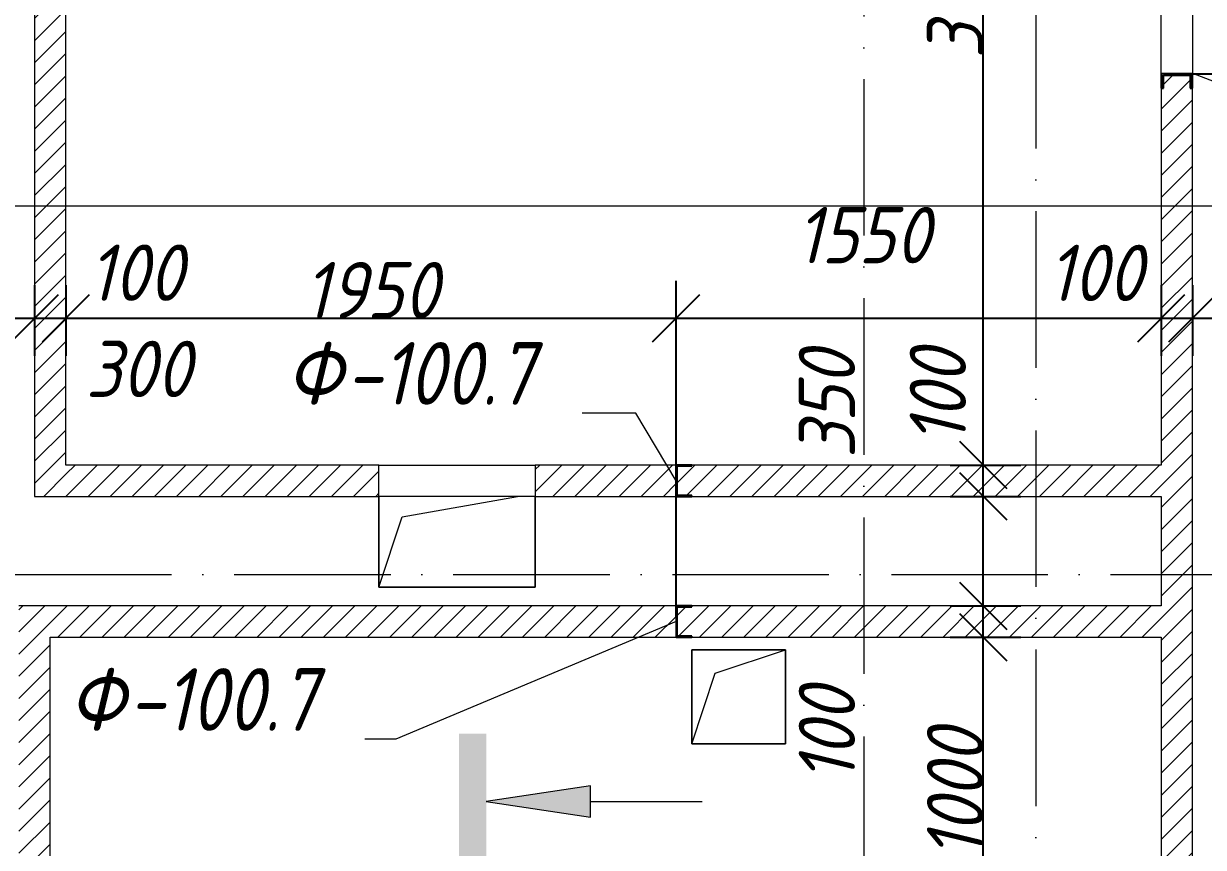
# Model space of a CAD drawing. Header units: millimetres. Extents: x -356862 to 418287, y 0 to 839748.
# Drawn here: x -132736 to -128966, y 625876 to 628508 of the extents above; entities that cross this region are included whole.
import ezdxf

# ---------------------------------------------------------------- set-up
doc = ezdxf.new("R2010")
doc.units = ezdxf.units.MM
doc.linetypes.add('50_200_ШТРИХ_1Т_ш5_п1_п1_', pattern=[700, 500, -100, 0, -100])
for name, color, linetype, lineweight in [('A-____-____-DIMS', 7, 'Continuous', 9), ('A-____-NOTE-TEXT', 7, 'Continuous', 9), ('A-____-NOTE-TEXT-1', 7, 'Continuous', 5), ('A-FLOR-____-OTLN', 7, 'Continuous', 9), ('A-GENM-____-IDEN', 7, 'Continuous', 9), ('A-GENM-____-MCUT', 7, 'Continuous', 25), ('A-GENM-____-OTLN', 7, 'Continuous', 9), ('A-GENM-____-OTLN-1', 7, 'Continuous', 25), ('A-WALL-FNSH-MCUT-1', 7, 'Continuous', 9), ('S-GRID-____-OTLN-1', 7, '50_200_ШТРИХ_1Т_ш5_п1_п1_', 9)]:
    doc.layers.add(name, color=color, linetype=linetype, lineweight=lineweight)
for name, color, linetype, lineweight, true_color in [('A-WALL-____-PATT-4', 9, 'Continuous', 9, 0x808080), ('G-____-____-SYMB-2', 7, 'Continuous', 9, 0x000000), ('I-WALL-____-OTLN-2', 7, 'Continuous', 9, 0x000000)]:
    doc.layers.add(name, color=color, linetype=linetype, lineweight=lineweight, true_color=true_color)
doc.styles.add('ISOCPEUR_I_10', font='isocpeui.ttf', dxfattribs={"width": 0.9, "height": 180})
doc.styles.add('ISOCPEUR_I_14', font='isocpeui.ttf', dxfattribs={"width": 0.9, "height": 180})
doc.styles.add('ISOCPEUR_I_2', font='isocpeui.ttf', dxfattribs={"width": 0.85, "height": 2.3})
doc.dimstyles.new('ISO-1_8_0_9К_СРЕДНИЙ_Кладочные_4', dxfattribs={"dimscale": 304.8, "dimtxt": 179.276612, "dimasz": 0.492126, "dimexe": 0.393701, "dimexo": 0, "dimgap": 0, "dimtad": 1, "dimdec": 3, "dimrnd": 0.001, "dimdsep": 46, "dimtxsty": 'ISOCPEUR_I_10', "dimblk1": 'OBLIQUE', "dimblk2": 'OBLIQUE', "dimsah": 1, "dimcen": 0.09, "dimdle": 0.393701, "dimazin": 0, "dimtfac": 1, "dimtdec": 4, "dimtix": 1, "dimtmove": 1, "dimatfit": 3, "dimfxl": 1, "dimtvp": 1, "dimtolj": 1, "dimtzin": 0, "dimarcsym": 2})
doc.dimstyles.new('ISO-1_8_0_9К_СРЕДНИЙ_Кладочные_5', dxfattribs={"dimscale": 304.8, "dimtxt": 179.276612, "dimasz": 0.492126, "dimexe": 0.393701, "dimexo": 0, "dimgap": 0, "dimtad": 1, "dimdec": 3, "dimrnd": 0.001, "dimdsep": 46, "dimtxsty": 'ISOCPEUR_I_10', "dimblk1": 'OBLIQUE', "dimblk2": 'OBLIQUE', "dimsah": 1, "dimcen": 0.09, "dimdle": 0.393701, "dimazin": 0, "dimtfac": 1, "dimtdec": 4, "dimtix": 1, "dimtmove": 2, "dimatfit": 3, "dimfxl": 1, "dimtvp": 1, "dimtolj": 1, "dimtzin": 0, "dimarcsym": 2})
doc.dimstyles.new('ISO-1_8_0_9К_СРЕДНИЙ_Кладочные_8', dxfattribs={"dimscale": 304.8, "dimtxt": 179.276612, "dimasz": 0.492126, "dimexe": 0.393701, "dimexo": 0, "dimgap": 0, "dimtad": 1, "dimdec": 3, "dimrnd": 0.001, "dimdsep": 46, "dimtxsty": 'ISOCPEUR_I_14', "dimblk1": 'OBLIQUE', "dimblk2": 'OBLIQUE', "dimsah": 1, "dimcen": 0.09, "dimdle": 0.393701, "dimazin": 0, "dimtfac": 1, "dimtdec": 4, "dimtix": 1, "dimtmove": 0, "dimatfit": 3, "dimfxl": 1, "dimtvp": 1, "dimtolj": 1, "dimtzin": 0, "dimarcsym": 2})
pattern_1 = [(45, (-175000.736, 544716.51), (-35.35534, 35.35534), [])]

# ---------------------------------------------------------------- blocks, each defined once
blk = doc.blocks.new('154_Фахверк_СКБ_Швеллер - Тип_100_4830-28143655-АР1_Кладочный план 1 этажа в осях 1-64_Ю-ЯЯ')
at = {"layer": 'A-GENM-____-MCUT'}
for p, q in [((175, 50), (125, 50)), ((125, 50), (125, -50)), ((128, 47), (175, 47)), ((128, -47), (128, 47)), ((175, 47), (175, 50)), ((125, -50), (175, -50)), ((175, -47), (128, -47)), ((175, -50), (175, -47))]:
    blk.add_line(p, q, dxfattribs=at)
blk = doc.blocks.new('154_Стойка_СКБ_Швеллер - СМ-2230_100-28218823-АР1_Кладочный план 1 этажа в осях 1-64_Ю-ЯЯ')
at = {"layer": 'A-GENM-____-MCUT'}
for p, q in [((171, 50), (125, 50)), ((125, 50), (125, -50)), ((129.5, 42.4), (171, 42.4)), ((129.5, -42.4), (129.5, 42.4)), ((171, 42.4), (171, 50)), ((125, -50), (171, -50)), ((171, -42.4), (129.5, -42.4)), ((171, -50), (171, -42.4))]:
    blk.add_line(p, q, dxfattribs=at)
blk = doc.blocks.new('AR_Отверстие прямоугольное _в плите_ - AR_Отверстие прямоугольное _в плите_-30459689-АР1_Кладочный план 1 этажа в осях 1-64_Ю-ЯЯ')
at = {"layer": 'A-GENM-____-OTLN'}
for p, q in [((150, 150), (-150, 150)), ((-150, 150), (-150, -150)), ((-75, 75), (150, 150)), ((150, -150), (150, 150)), ((-150, -150), (-75, 75)), ((-150, -150), (150, -150))]:
    blk.add_line(p, q, dxfattribs=at)
blk = doc.blocks.new('AR_Отверстие прямоугольное _в плите_ - AR_Отверстие прямоугольное _в плите_-30459267-АР1_Кладочный план 1 этажа в осях 1-64_Ю-ЯЯ')
at = {"layer": 'A-GENM-____-OTLN'}
for p, q in [((-250, 140), (-250, -150)), ((-175, 75), (193.3, 140)), ((250, -150), (250, 140)), ((-250, -150), (-175, 75)), ((-250, -150), (250, -150))]:
    blk.add_line(p, q, dxfattribs=at)
blk = doc.blocks.new('_Oblique')
at = {"color": 0, "linetype": 'ByBlock', "lineweight": -2}
blk.add_line((-0.5, -0.5), (0.5, 0.5), dxfattribs=at)
blk = doc.blocks.new('*D12873')
at = {"layer": 'A-____-____-DIMS', "color": 0, "lineweight": -2, "transparency": 16777216}
for p, q in [((-133000.7, 627672.2), (-133000.7, 627446.2)), ((-132700.7, 627672.2), (-132700.7, 627446.2)), ((-133120.7, 627566.2), (-132580.7, 627566.2))]:
    blk.add_line(p, q, dxfattribs=at)
at = {"layer": 'Defpoints', "color": 0, "transparency": 16777216}
for p in [(-133000.7, 627672.2), (-132700.7, 627672.2), (-132700.7, 627566.2)]:
    blk.add_point(p, dxfattribs=at)
at = {"layer": 'A-____-____-DIMS', "color": 0, "lineweight": -2, "transparency": 16777216, "xscale": 150, "yscale": 150, "zscale": 150, "rotation": 180}
blk.add_blockref('_Oblique', (-133000.7, 627566.2), dxfattribs=at)
at = {"layer": 'A-____-____-DIMS', "color": 0, "lineweight": -2, "transparency": 16777216, "xscale": 150, "yscale": 150, "zscale": 150}
blk.add_blockref('_Oblique', (-132700.7, 627566.2), dxfattribs=at)
at = {"layer": 'A-____-____-DIMS', "color": 0, "transparency": 16777216, "insert": (-132537.2, 627494.6), "char_height": 180, "width": 409.578, "attachment_point": 1, "line_spacing_factor": 1.149209, "style": 'ISOCPEUR_I_10'}
blk.add_mtext('\\A1;300', dxfattribs=at)
blk = doc.blocks.new('*D12874')
at = {"layer": 'A-____-____-DIMS', "color": 0, "lineweight": -2, "transparency": 16777216}
for p, q in [((-132700.7, 627672.2), (-132700.7, 627446.2)), ((-132600.7, 627672.2), (-132600.7, 627446.2)), ((-132820.7, 627566.2), (-132480.7, 627566.2))]:
    blk.add_line(p, q, dxfattribs=at)
at = {"layer": 'Defpoints', "color": 0, "transparency": 16777216}
for p in [(-132700.7, 627672.2), (-132600.7, 627672.2), (-132600.7, 627566.2)]:
    blk.add_point(p, dxfattribs=at)
at = {"layer": 'A-____-____-DIMS', "color": 0, "lineweight": -2, "transparency": 16777216, "xscale": 150, "yscale": 150, "zscale": 150, "rotation": 180}
blk.add_blockref('_Oblique', (-132700.7, 627566.2), dxfattribs=at)
at = {"layer": 'A-____-____-DIMS', "color": 0, "lineweight": -2, "transparency": 16777216, "xscale": 150, "yscale": 150, "zscale": 150}
blk.add_blockref('_Oblique', (-132600.7, 627566.2), dxfattribs=at)
at = {"layer": 'A-____-____-DIMS', "color": 0, "transparency": 16777216, "insert": (-132529, 627802), "char_height": 180, "width": 368.207, "attachment_point": 1, "line_spacing_factor": 1.149209, "style": 'ISOCPEUR_I_10'}
blk.add_mtext('\\A1;100', dxfattribs=at)
blk = doc.blocks.new('*D12875')
at = {"layer": 'A-____-____-DIMS', "color": 0, "lineweight": -2, "transparency": 16777216}
for p, q in [((-132600.7, 627672.2), (-132600.7, 627446.2)), ((-130650.7, 626610.6), (-130650.7, 627686.2)), ((-132720.7, 627566.2), (-130530.7, 627566.2))]:
    blk.add_line(p, q, dxfattribs=at)
at = {"layer": 'Defpoints', "color": 0, "transparency": 16777216}
for p in [(-132600.7, 627672.2), (-130650.7, 627566.2), (-130650.7, 626610.6)]:
    blk.add_point(p, dxfattribs=at)
at = {"layer": 'A-____-____-DIMS', "color": 0, "lineweight": -2, "transparency": 16777216, "xscale": 150, "yscale": 150, "zscale": 150, "rotation": 180}
blk.add_blockref('_Oblique', (-132600.7, 627566.2), dxfattribs=at)
at = {"layer": 'A-____-____-DIMS', "color": 0, "lineweight": -2, "transparency": 16777216, "xscale": 150, "yscale": 150, "zscale": 150}
blk.add_blockref('_Oblique', (-130650.7, 627566.2), dxfattribs=at)
at = {"layer": 'A-____-____-DIMS', "color": 0, "transparency": 16777216, "insert": (-131625.7, 627656.2), "char_height": 180, "width": 504.733, "attachment_point": 5, "style": 'ISOCPEUR_I_14'}
blk.add_mtext('\\A1;1950', dxfattribs=at)
blk = doc.blocks.new('*D12876')
at = {"layer": 'A-____-____-DIMS', "color": 0, "lineweight": -2, "transparency": 16777216}
for p, q in [((-130650.7, 626610.6), (-130650.7, 627686.2)), ((-129100.7, 627672.2), (-129100.7, 627446.2)), ((-130770.7, 627566.2), (-128980.7, 627566.2))]:
    blk.add_line(p, q, dxfattribs=at)
at = {"layer": 'Defpoints', "color": 0, "transparency": 16777216}
for p in [(-129100.7, 627672.2), (-129100.7, 627566.2), (-130650.7, 626610.6)]:
    blk.add_point(p, dxfattribs=at)
at = {"layer": 'A-____-____-DIMS', "color": 0, "lineweight": -2, "transparency": 16777216, "xscale": 150, "yscale": 150, "zscale": 150, "rotation": 180}
blk.add_blockref('_Oblique', (-130650.7, 627566.2), dxfattribs=at)
at = {"layer": 'A-____-____-DIMS', "color": 0, "lineweight": -2, "transparency": 16777216, "xscale": 150, "yscale": 150, "zscale": 150}
blk.add_blockref('_Oblique', (-129100.7, 627566.2), dxfattribs=at)
at = {"layer": 'A-____-____-DIMS', "color": 0, "transparency": 16777216, "insert": (-130267.7, 627922), "char_height": 180, "width": 504.733, "attachment_point": 1, "line_spacing_factor": 1.149209, "style": 'ISOCPEUR_I_10'}
blk.add_mtext('\\A1;1550', dxfattribs=at)
blk = doc.blocks.new('*D12877')
at = {"layer": 'A-____-____-DIMS', "color": 0, "lineweight": -2, "transparency": 16777216}
for p, q in [((-129100.7, 627672.2), (-129100.7, 627446.2)), ((-129000.7, 627672.2), (-129000.7, 627446.2)), ((-129220.7, 627566.2), (-128880.7, 627566.2))]:
    blk.add_line(p, q, dxfattribs=at)
at = {"layer": 'Defpoints', "color": 0, "transparency": 16777216}
for p in [(-129100.7, 627672.2), (-129000.7, 627672.2), (-129000.7, 627566.2)]:
    blk.add_point(p, dxfattribs=at)
at = {"layer": 'A-____-____-DIMS', "color": 0, "lineweight": -2, "transparency": 16777216, "xscale": 150, "yscale": 150, "zscale": 150, "rotation": 180}
blk.add_blockref('_Oblique', (-129100.7, 627566.2), dxfattribs=at)
at = {"layer": 'A-____-____-DIMS', "color": 0, "lineweight": -2, "transparency": 16777216, "xscale": 150, "yscale": 150, "zscale": 150}
blk.add_blockref('_Oblique', (-129000.7, 627566.2), dxfattribs=at)
at = {"layer": 'A-____-____-DIMS', "color": 0, "transparency": 16777216, "insert": (-129463.2, 627801.3), "char_height": 180, "width": 368.207, "attachment_point": 1, "line_spacing_factor": 1.149209, "style": 'ISOCPEUR_I_10'}
blk.add_mtext('\\A1;100', dxfattribs=at)
blk = doc.blocks.new('*D12878')
at = {"layer": 'A-____-____-DIMS', "color": 0, "lineweight": -2, "transparency": 16777216}
for p, q in [((-129000.7, 627672.2), (-129000.7, 627446.2)), ((-125050.7, 627672.2), (-125050.7, 627446.2)), ((-129120.7, 627566.2), (-124930.7, 627566.2))]:
    blk.add_line(p, q, dxfattribs=at)
at = {"layer": 'Defpoints', "color": 0, "transparency": 16777216}
for p in [(-129000.7, 627672.2), (-125050.7, 627672.2), (-125050.7, 627566.2)]:
    blk.add_point(p, dxfattribs=at)
at = {"layer": 'A-____-____-DIMS', "color": 0, "lineweight": -2, "transparency": 16777216, "xscale": 150, "yscale": 150, "zscale": 150, "rotation": 180}
blk.add_blockref('_Oblique', (-129000.7, 627566.2), dxfattribs=at)
at = {"layer": 'A-____-____-DIMS', "color": 0, "lineweight": -2, "transparency": 16777216, "xscale": 150, "yscale": 150, "zscale": 150}
blk.add_blockref('_Oblique', (-125050.7, 627566.2), dxfattribs=at)
at = {"layer": 'A-____-____-DIMS', "color": 0, "transparency": 16777216, "insert": (-127025.7, 627656.2), "char_height": 180, "width": 546.104, "attachment_point": 5, "style": 'ISOCPEUR_I_14'}
blk.add_mtext('\\A1;3950', dxfattribs=at)
blk = doc.blocks.new('*D13086')
at = {"layer": 'A-____-____-DIMS', "color": 0, "lineweight": -2, "transparency": 16777216}
for p, q in [((-129669.1, 625427.6), (-129669.1, 626667.6)), ((-129775.2, 626547.6), (-129549.1, 626547.6)), ((-129775.2, 625547.6), (-129549.1, 625547.6))]:
    blk.add_line(p, q, dxfattribs=at)
at = {"layer": 'Defpoints', "color": 0, "transparency": 16777216}
for p in [(-129775.2, 626547.6), (-129669.1, 626547.6), (-129775.2, 625547.6)]:
    blk.add_point(p, dxfattribs=at)
at = {"layer": 'A-____-____-DIMS', "color": 0, "lineweight": -2, "transparency": 16777216, "xscale": 150, "yscale": 150, "zscale": 150}
for p, rotation in [((-129669.1, 626547.6), 90), ((-129669.1, 625547.6), 270)]:
    blk.add_blockref('_Oblique', p, dxfattribs=dict(at, rotation=rotation))
at = {"layer": 'A-____-____-DIMS', "color": 0, "transparency": 16777216, "insert": (-129759.1, 626047.6), "char_height": 180, "width": 504.733, "attachment_point": 5, "rotation": 90, "style": 'ISOCPEUR_I_14'}
blk.add_mtext('\\A1;1000', dxfattribs=at)
blk = doc.blocks.new('*D13087')
at = {"layer": 'A-____-____-DIMS', "color": 0, "lineweight": -2, "transparency": 16777216}
for p, q in [((-129669.1, 626427.6), (-129669.1, 626767.6)), ((-129775.2, 626647.6), (-129549.1, 626647.6)), ((-129775.2, 626547.6), (-129549.1, 626547.6))]:
    blk.add_line(p, q, dxfattribs=at)
at = {"layer": 'Defpoints', "color": 0, "transparency": 16777216}
for p in [(-129775.2, 626647.6), (-129669.1, 626647.6), (-129775.2, 626547.6)]:
    blk.add_point(p, dxfattribs=at)
at = {"layer": 'A-____-____-DIMS', "color": 0, "lineweight": -2, "transparency": 16777216, "xscale": 150, "yscale": 150, "zscale": 150}
for p, rotation in [((-129669.1, 626647.6), 90), ((-129669.1, 626547.6), 270)]:
    blk.add_blockref('_Oblique', p, dxfattribs=dict(at, rotation=rotation))
at = {"layer": 'A-____-____-DIMS', "color": 0, "transparency": 16777216, "insert": (-130258.9, 626084.3), "char_height": 180, "width": 368.207, "attachment_point": 1, "rotation": 90, "line_spacing_factor": 1.149209, "style": 'ISOCPEUR_I_10'}
blk.add_mtext('\\A1;100', dxfattribs=at)
blk = doc.blocks.new('*D13088')
at = {"layer": 'A-____-____-DIMS', "color": 0, "lineweight": -2, "transparency": 16777216}
for p, q in [((-129669.1, 626527.6), (-129669.1, 627117.6)), ((-129775.2, 626997.6), (-129549.1, 626997.6)), ((-129775.2, 626647.6), (-129549.1, 626647.6))]:
    blk.add_line(p, q, dxfattribs=at)
at = {"layer": 'Defpoints', "color": 0, "transparency": 16777216}
for p in [(-129775.2, 626997.6), (-129669.1, 626997.6), (-129775.2, 626647.6)]:
    blk.add_point(p, dxfattribs=at)
at = {"layer": 'A-____-____-DIMS', "color": 0, "lineweight": -2, "transparency": 16777216, "xscale": 150, "yscale": 150, "zscale": 150}
for p, rotation in [((-129669.1, 626997.6), 90), ((-129669.1, 626647.6), 270)]:
    blk.add_blockref('_Oblique', p, dxfattribs=dict(at, rotation=rotation))
at = {"layer": 'A-____-____-DIMS', "color": 0, "transparency": 16777216, "insert": (-130258.9, 627119.4), "char_height": 180, "width": 409.578, "attachment_point": 1, "rotation": 90, "line_spacing_factor": 1.149209, "style": 'ISOCPEUR_I_10'}
blk.add_mtext('\\A1;350', dxfattribs=at)
blk = doc.blocks.new('*D13089')
at = {"layer": 'A-____-____-DIMS', "color": 0, "lineweight": -2, "transparency": 16777216}
for p, q in [((-129669.1, 626877.6), (-129669.1, 627217.6)), ((-129775.2, 627097.6), (-129549.1, 627097.6)), ((-129775.2, 626997.6), (-129549.1, 626997.6))]:
    blk.add_line(p, q, dxfattribs=at)
at = {"layer": 'Defpoints', "color": 0, "transparency": 16777216}
for p in [(-129775.2, 627097.6), (-129669.1, 627097.6), (-129775.2, 626997.6)]:
    blk.add_point(p, dxfattribs=at)
at = {"layer": 'A-____-____-DIMS', "color": 0, "lineweight": -2, "transparency": 16777216, "xscale": 150, "yscale": 150, "zscale": 150}
for p, rotation in [((-129669.1, 627097.6), 90), ((-129669.1, 626997.6), 270)]:
    blk.add_blockref('_Oblique', p, dxfattribs=dict(at, rotation=rotation))
at = {"layer": 'A-____-____-DIMS', "color": 0, "transparency": 16777216, "insert": (-129904.3, 627163.5), "char_height": 180, "width": 368.207, "attachment_point": 1, "rotation": 90, "line_spacing_factor": 1.149209, "style": 'ISOCPEUR_I_10'}
blk.add_mtext('\\A1;100', dxfattribs=at)
blk = doc.blocks.new('*D13090')
at = {"layer": 'A-____-____-DIMS', "color": 0, "lineweight": -2, "transparency": 16777216}
for p, q in [((-129669.1, 626977.6), (-129669.1, 630267.6)), ((-129775.2, 630147.6), (-129549.1, 630147.6)), ((-129775.2, 627097.6), (-129549.1, 627097.6))]:
    blk.add_line(p, q, dxfattribs=at)
at = {"layer": 'Defpoints', "color": 0, "transparency": 16777216}
for p in [(-129775.2, 630147.6), (-129669.1, 630147.6), (-129775.2, 627097.6)]:
    blk.add_point(p, dxfattribs=at)
at = {"layer": 'A-____-____-DIMS', "color": 0, "lineweight": -2, "transparency": 16777216, "xscale": 150, "yscale": 150, "zscale": 150}
for p, rotation in [((-129669.1, 630147.6), 90), ((-129669.1, 627097.6), 270)]:
    blk.add_blockref('_Oblique', p, dxfattribs=dict(at, rotation=rotation))
at = {"layer": 'A-____-____-DIMS', "color": 0, "transparency": 16777216, "insert": (-129759.1, 628622.6), "char_height": 180, "width": 546.104, "attachment_point": 5, "rotation": 90, "style": 'ISOCPEUR_I_14'}
blk.add_mtext('\\A1;3050', dxfattribs=at)
blk = doc.blocks.new('*D13094')
at = {"layer": 'A-____-____-DIMS', "color": 0, "lineweight": -2, "transparency": 16777216}
for p, q in [((-127815, 624377.6), (-127815, 628467.6)), ((-129091.2, 628347.6), (-127695, 628347.6)), ((-128950.7, 624497.6), (-127695, 624497.6))]:
    blk.add_line(p, q, dxfattribs=at)
at = {"layer": 'Defpoints', "color": 0, "transparency": 16777216}
for p in [(-129091.2, 628347.6), (-127815, 628347.6), (-128950.7, 624497.6)]:
    blk.add_point(p, dxfattribs=at)
at = {"layer": 'A-____-____-DIMS', "color": 0, "lineweight": -2, "transparency": 16777216, "xscale": 150, "yscale": 150, "zscale": 150}
for p, rotation in [((-127815, 628347.6), 90), ((-127815, 624497.6), 270)]:
    blk.add_blockref('_Oblique', p, dxfattribs=dict(at, rotation=rotation))
at = {"layer": 'A-____-____-DIMS', "color": 0, "transparency": 16777216, "insert": (-127905, 626422.6), "char_height": 180, "width": 546.104, "attachment_point": 5, "rotation": 90, "style": 'ISOCPEUR_I_14'}
blk.add_mtext('\\A1;3850', dxfattribs=at)
blk = doc.blocks.new('*D13095')
at = {"layer": 'A-____-____-DIMS', "color": 0, "lineweight": -2, "transparency": 16777216}
for p, q in [((-127815, 628227.6), (-127815, 629617.6)), ((-128950.7, 629497.6), (-127695, 629497.6)), ((-129091.2, 628347.6), (-127695, 628347.6))]:
    blk.add_line(p, q, dxfattribs=at)
at = {"layer": 'Defpoints', "color": 0, "transparency": 16777216}
for p in [(-128950.7, 629497.6), (-127815, 629497.6), (-129091.2, 628347.6)]:
    blk.add_point(p, dxfattribs=at)
at = {"layer": 'A-____-____-DIMS', "color": 0, "lineweight": -2, "transparency": 16777216, "xscale": 150, "yscale": 150, "zscale": 150}
for p, rotation in [((-127815, 629497.6), 90), ((-127815, 628347.6), 270)]:
    blk.add_blockref('_Oblique', p, dxfattribs=dict(at, rotation=rotation))
at = {"layer": 'A-____-____-DIMS', "color": 0, "transparency": 16777216, "insert": (-127905, 628922.6), "char_height": 180, "width": 463.361, "attachment_point": 5, "rotation": 90, "style": 'ISOCPEUR_I_14'}
blk.add_mtext('\\A1;1150', dxfattribs=at)

msp = doc.modelspace()

# ---------------------------------------------------------------- hatches: boundary and pattern name
at = {"layer": 'A-____-NOTE-TEXT-1'}
for points in [[(-131257.3674, 625589.1114), (-131257.3674, 626239.1114), (-131344.104, 626239.1114), (-131344.104, 625589.1114)], [(-130923.726, 625973.2634), (-130923.726, 626073.2634), (-131257.3674, 626023.2634)]]:
    msp.add_hatch(color=256, dxfattribs=at).paths.add_polyline_path(points, flags=0)
at = {"layer": 'A-WALL-____-PATT-4'}
h = msp.add_hatch(dxfattribs=at)
h.set_pattern_fill('FP_5', color=256, style=0, pattern_type=2)
h.set_pattern_definition(pattern_1)
h.paths.add_polyline_path([(-132700.7357, 626997.5526), (-132600.7357, 626997.5526), (-132600.7357, 629797.5526), (-132700.7357, 629797.5526), (-132700.7357, 627773.231)], flags=0)
h = msp.add_hatch(dxfattribs=at)
h.set_pattern_fill('FP_5', color=256, style=0, pattern_type=2)
h.set_pattern_definition(pattern_1)
h.paths.add_polyline_path([(-129000.7357, 623047.5526), (-129000.7357, 623301.5526), (-129008.3357, 623301.5526), (-129008.3357, 623343.0526), (-129093.1357, 623343.0526), (-129093.1357, 623301.5526), (-129100.7357, 623301.5526), (-129100.7357, 623047.5526), (-129061.2074, 623047.5526)], flags=0)
h.paths.add_polyline_path([(-129061.2074, 624500.5526), (-129003.7357, 624500.5526), (-129003.1747, 624547.5526), (-129000.7357, 624547.5526), (-129000.7357, 628301.5526), (-129008.3357, 628301.5526), (-129008.3357, 628343.0526), (-129093.1357, 628343.0526), (-129093.1357, 628301.5526), (-129100.7357, 628301.5526), (-129100.7357, 624547.5526), (-129097.7357, 624547.5526), (-129097.7357, 624500.5526)], flags=0)
h.paths.add_polyline_path([(-129061.2074, 629502.0526), (-129008.3357, 629502.0526), (-129008.3357, 629543.5526), (-129000.7357, 629543.5526), (-129000.7357, 629797.5526), (-129100.7357, 629797.5526), (-129100.7357, 629543.5526), (-129093.1357, 629543.5526), (-129093.1357, 629502.0526)], flags=0)
h = msp.add_hatch(dxfattribs=at)
h.set_pattern_fill('FP_5', color=256, style=0, pattern_type=2)
h.set_pattern_definition(pattern_1)
h.paths.add_polyline_path([(-130550.7357, 626997.5526), (-129100.7357, 626997.5526), (-129100.7357, 627097.5526), (-130600.7357, 627097.5526), (-130600.7357, 627094.5526), (-130647.7357, 627094.5526), (-130647.7357, 627000.5526), (-130600.7357, 627000.5526), (-130600.7357, 626997.5526)], flags=0)
h.paths.add_polyline_path([(-130650.7357, 626997.5526), (-130650.7357, 627097.5526), (-131100.7357, 627097.5526), (-131100.7357, 626997.5526), (-130828.6717, 626997.5526)], flags=0)
h.paths.add_polyline_path([(-132600.7357, 626997.5526), (-131600.7357, 626997.5526), (-131600.7357, 627097.5526), (-132600.7357, 627097.5526)], flags=0)
h = msp.add_hatch(dxfattribs=at)
h.set_pattern_fill('FP_5', color=256, style=0, pattern_type=2)
h.set_pattern_definition(pattern_1)
h.paths.add_polyline_path([(-132750.7357, 626547.5526), (-130650.7357, 626547.5526), (-130650.7357, 626647.5526), (-132750.7357, 626647.5526)], flags=0)
h.paths.add_polyline_path([(-130600.7357, 626547.5526), (-129100.7357, 626547.5526), (-129100.7357, 626647.5526), (-130600.7357, 626647.5526), (-130600.7357, 626644.5526), (-130647.7357, 626644.5526), (-130647.7357, 626550.5526), (-130600.7357, 626550.5526)], flags=0)
h = msp.add_hatch(dxfattribs=at)
h.set_pattern_fill('FP_5', color=256, style=0, pattern_type=2)
h.set_pattern_definition(pattern_1)
h.paths.add_polyline_path([(-132650.7357, 623047.5526), (-132650.7357, 624947.5526), (-132750.7357, 624947.5526), (-132750.7357, 623047.5526)], flags=0)
h.paths.add_polyline_path([(-132747.7357, 624950.5526), (-132653.7357, 624950.5526), (-132653.7357, 624997.5526), (-132650.7357, 624997.5526), (-132650.7357, 626547.5526), (-132750.7357, 626547.5526), (-132750.7357, 624997.5526), (-132747.7357, 624997.5526)], flags=0)

# ---------------------------------------------------------------- linework, layer by layer
at = {"layer": 'A-____-NOTE-TEXT'}
for p, q in [((-130923.726, 626073.2634), (-131257.3674, 626023.2634)), ((-130923.726, 625973.2634), (-130923.726, 626073.2634)), ((-131257.3674, 626023.2634), (-130923.726, 625973.2634)), ((-130923.726, 626023.2634), (-130567.476, 626023.2634))]:
    msp.add_line(p, q, dxfattribs=at)
at = {"layer": 'A-FLOR-____-OTLN'}
for p, q in [((-131600.7357, 626707.5526), (-131600.7357, 626997.5526)), ((-131100.7357, 626997.5526), (-131100.7357, 626707.5526)), ((-131100.7357, 626707.5526), (-131600.7357, 626707.5526)), ((-130600.7357, 626507.5526), (-130300.7357, 626507.5526)), ((-130600.7357, 626207.5526), (-130600.7357, 626507.5526)), ((-130300.7357, 626507.5526), (-130300.7357, 626207.5526)), ((-130300.7357, 626207.5526), (-130600.7357, 626207.5526))]:
    msp.add_line(p, q, dxfattribs=at)
at = {"layer": 'A-GENM-____-IDEN'}
for p, q in [((-129000.7357, 628349.5526), (-128184.7404, 628034.6731)), ((-130779.5407, 627263.1882), (-130951.2731, 627263.1882)), ((-130650.7357, 627047.5526), (-130779.5407, 627263.1882)), ((-130650.7357, 626597.5526), (-131546.3527, 626221.7654)), ((-131546.3527, 626221.7654), (-131645.7768, 626221.7654))]:
    msp.add_line(p, q, dxfattribs=at)
at = {"layer": 'A-WALL-FNSH-MCUT-1'}
for p, q in [((-132700.7357, 629797.5526), (-132700.7357, 626997.5526)), ((-132600.7357, 627097.5526), (-132600.7357, 629797.5526)), ((-129100.7357, 628301.5526), (-129100.7357, 627097.5526)), ((-129000.7357, 624547.5526), (-129000.7357, 628301.5526)), ((-131600.7357, 627097.5526), (-132600.7357, 627097.5526)), ((-131600.7357, 626997.5526), (-131600.7357, 627097.5526)), ((-130650.7357, 627097.5526), (-131100.7357, 627097.5526)), ((-131100.7357, 627097.5526), (-131100.7357, 626997.5526)), ((-129100.7357, 627097.5526), (-130600.7357, 627097.5526)), ((-132700.7357, 626997.5526), (-131600.7357, 626997.5526)), ((-131100.7357, 626997.5526), (-130650.7357, 626997.5526)), ((-130600.7357, 626997.5526), (-129100.7357, 626997.5526)), ((-129100.7357, 626997.5526), (-129100.7357, 626647.5526)), ((-130650.7357, 626647.5526), (-132750.7357, 626647.5526)), ((-129100.7357, 626647.5526), (-130600.7357, 626647.5526)), ((-132650.7357, 626547.5526), (-130650.7357, 626547.5526)), ((-132650.7357, 624997.5526), (-132650.7357, 626547.5526)), ((-130600.7357, 626547.5526), (-129100.7357, 626547.5526)), ((-129100.7357, 626547.5526), (-129100.7357, 624547.5526))]:
    msp.add_line(p, q, dxfattribs=at)
at = {"layer": 'G-____-____-SYMB-2'}
msp.add_line((-180262.5176, 627925.5632), (-70620.9903, 627925.5632), dxfattribs=at)
at = {"layer": 'I-WALL-____-OTLN-2'}
for p, q in [((-129100.7357, 628347.5526), (-129100.7357, 629497.5526)), ((-129000.7357, 629497.5526), (-129000.7357, 628347.5526)), ((-131600.7357, 627097.5526), (-131100.7357, 627097.5526)), ((-131100.7357, 626997.5526), (-131600.7357, 626997.5526))]:
    msp.add_line(p, q, dxfattribs=at)
at = {"layer": 'S-GRID-____-OTLN-1'}
for p, q in [((-129500.7357, 635609.362), (-129500.7357, 597608.0984)), ((-130050.7357, 635331.4864), (-130050.7357, 597784.4755)), ((-179669.5059, 626747.5526), (-70926.3291, 626747.5526))]:
    msp.add_line(p, q, dxfattribs=at)

# ---------------------------------------------------------------- block references
at = {"layer": 'A-GENM-____-OTLN'}
for name, p in [('AR_Отверстие прямоугольное _в плите_ - AR_Отверстие прямоугольное _в плите_-30459267-АР1_Кладочный план 1 этажа в осях 1-64_Ю-ЯЯ', (-131350.7357, 626857.5526)), ('AR_Отверстие прямоугольное _в плите_ - AR_Отверстие прямоугольное _в плите_-30459689-АР1_Кладочный план 1 этажа в осях 1-64_Ю-ЯЯ', (-130450.7357, 626357.5526))]:
    msp.add_blockref(name, p, dxfattribs=at)
at = {"layer": 'A-GENM-____-OTLN-1', "rotation": 269.9999999999999}
msp.add_blockref('154_Стойка_СКБ_Швеллер - СМ-2230_100-28218823-АР1_Кладочный план 1 этажа в осях 1-64_Ю-ЯЯ', (-129050.7357, 628472.5526), dxfattribs=at)
at = {"layer": 'A-GENM-____-OTLN-1'}
for p in [(-130775.7357, 627047.5526), (-130775.7357, 626597.5526)]:
    msp.add_blockref('154_Фахверк_СКБ_Швеллер - Тип_100_4830-28143655-АР1_Кладочный план 1 этажа в осях 1-64_Ю-ЯЯ', p, dxfattribs=at)

# ---------------------------------------------------------------- texts
at = {"layer": 'A-GENM-____-IDEN', "char_height": 200, "attachment_point": 1, "style": 'ISOCPEUR_I_2'}
for s, insert, width in [('\\fISOCPEUR|b0|i1|c204|p34|;\\W.9;Ф', (-131897.8297, 627490.3044), 230.886), ('-100.7', (-131707.3297, 627490.3044), 822.531375), ('\\fISOCPEUR|b0|i1|c204|p34|;\\W.9;Ф', (-132592.3335, 626448.8816), 230.886), ('-100.7', (-132401.8335, 626448.8816), 822.531375)]:
    msp.add_mtext(s, dxfattribs=dict(at, insert=insert, width=width))

# ---------------------------------------------------------------- dimensions: what is measured, and where the dimension line sits
at = {"layer": 'A-____-____-DIMS'}
for base, p1, p2, override, picture, middle in [((-129669.1036, 630147.5526), (-129775.1696, 627097.5526), (-129775.1696, 630147.5526), {"dimpost": '<>', "dimfxl": 3050}, '*D13090', (-129759.1036, 628622.5526)), ((-127814.9782, 629497.5526), (-129091.1752, 628347.5526), (-128950.7357, 629497.5526), {"dimpost": '<>', "dimfxl": 1158.543584}, '*D13095', (-127904.9782, 628922.5526)), ((-127814.9782, 628347.5526), (-128950.7357, 624497.5526), (-129091.1752, 628347.5526), {"dimpost": '<>', "dimfxl": 3852.560608}, '*D13094', (-127904.9782, 626422.5526)), ((-129669.1036, 626547.5526), (-129775.1696, 625547.5526), (-129775.1696, 626547.5526), {"dimpost": '<>', "dimfxl": 1000}, '*D13086', (-129759.1036, 626047.5526))]:
    dim = msp.add_linear_dim(base=base, p1=p1, p2=p2, angle=90, dimstyle='ISO-1_8_0_9К_СРЕДНИЙ_Кладочные_8', override=override, dxfattribs=at)
    dim.commit()
    dim.dimension.update_dxf_attribs({"geometry": picture, "text_midpoint": middle})
for base, p1, p2, dimstyle, override, picture, middle in [((-129100.7357, 627566.1799), (-130650.7357, 626610.6006), (-129100.7357, 627672.246), 'ISO-1_8_0_9К_СРЕДНИЙ_Кладочные_4', {"dimpost": '<>', "dimfxl": 1878.720555}, '*D12876', (-130015.2867, 627682.0018)), ((-132600.7357, 627566.1799), (-132700.7357, 627672.246), (-132600.7357, 627672.246), 'ISO-1_8_0_9К_СРЕДНИЙ_Кладочные_5', {"dimpost": '<>', "dimfxl": 100}, '*D12874', (-132344.9093, 627682.0018)), ((-129000.7357, 627566.1799), (-129100.7357, 627672.246), (-129000.7357, 627672.246), 'ISO-1_8_0_9К_СРЕДНИЙ_Кладочные_5', {"dimpost": '<>', "dimfxl": 100}, '*D12877', (-129279.0667, 627681.342)), ((-132700.7357, 627566.1799), (-133000.7357, 627672.246), (-132700.7357, 627672.246), 'ISO-1_8_0_9К_СРЕДНИЙ_Кладочные_5', {"dimpost": '<>', "dimfxl": 300}, '*D12873', (-132332.4537, 627374.6399))]:
    dim = msp.add_linear_dim(base=base, p1=p1, p2=p2, dimstyle=dimstyle, override=override, dxfattribs=at)
    dim.commit()
    dim.dimension.update_dxf_attribs({"geometry": picture, "text_midpoint": middle, "dimtype": 160})
for base, p1, p2, override, picture, middle in [((-130650.7357, 627566.1799), (-132600.7357, 627672.246), (-130650.7357, 626610.6006), {"dimpost": '<>', "dimfxl": 2220.268209}, '*D12875', (-131625.7357, 627656.1799)), ((-125050.7357, 627566.1799), (-129000.7357, 627672.246), (-125050.7357, 627672.246), {"dimpost": '<>', "dimfxl": 3950}, '*D12878', (-127025.7357, 627656.1799))]:
    dim = msp.add_linear_dim(base=base, p1=p1, p2=p2, dimstyle='ISO-1_8_0_9К_СРЕДНИЙ_Кладочные_8', override=override, dxfattribs=at)
    dim.commit()
    dim.dimension.update_dxf_attribs({"geometry": picture, "text_midpoint": middle})
for base, p1, p2, override, picture, middle in [((-129669.1036, 626997.5526), (-129775.1696, 626647.5526), (-129775.1696, 626997.5526), {"dimpost": '<>', "dimfxl": 350}, '*D13088', (-130138.9228, 627324.2308)), ((-129669.1036, 627097.5526), (-129775.1696, 626997.5526), (-129775.1696, 627097.5526), {"dimpost": '<>', "dimfxl": 100}, '*D13089', (-129784.2656, 627347.645)), ((-129669.1036, 626647.5526), (-129775.1696, 626547.5526), (-129775.1696, 626647.5526), {"dimpost": '<>', "dimfxl": 100}, '*D13087', (-130138.9228, 626268.364))]:
    dim = msp.add_linear_dim(base=base, p1=p1, p2=p2, angle=90, dimstyle='ISO-1_8_0_9К_СРЕДНИЙ_Кладочные_5', override=override, dxfattribs=at)
    dim.commit()
    dim.dimension.update_dxf_attribs({"geometry": picture, "text_midpoint": middle, "dimtype": 160, "text_rotation": 90})

doc.saveas('drawing.dxf')
